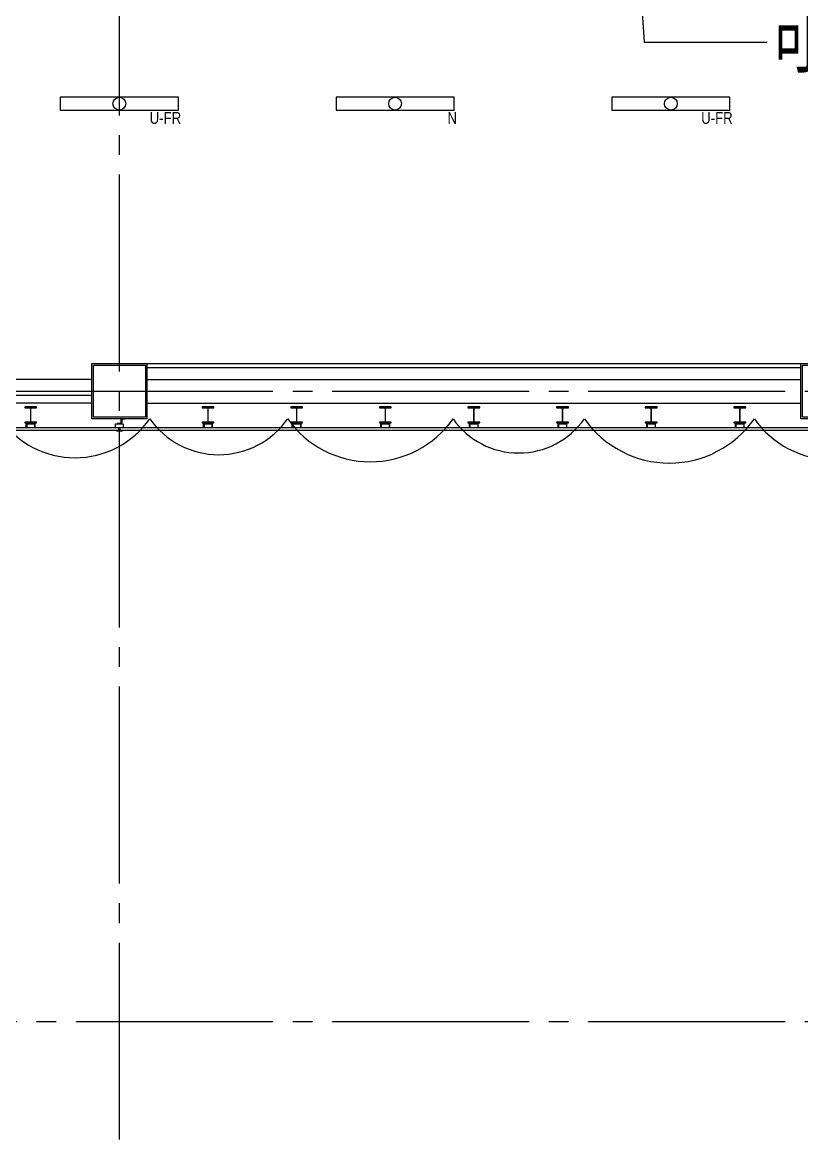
# Model space of a CAD drawing. Header units: millimetres. Extents: x -48783 to 40488, y 6477 to 32964.
# Drawn here: x 12477 to 13466, y 10600 to 12018 of the extents above; entities that cross this region are included whole.
import ezdxf
from ezdxf import colors
from ezdxf.entities.mleader import LeaderData, LeaderLine
from ezdxf.enums import TextEntityAlignment as Align
from ezdxf.math import Vec2, Vec3

# ---------------------------------------------------------------- set-up
doc = ezdxf.new("R2010")
doc.units = ezdxf.units.MM
doc.header["$LTSCALE"] = 100
doc.linetypes.add('X-N-FAB-L20$0$COL-CEN-LIN', pattern=[3.25, 2.5, -0.25, 0.25, -0.25])
for name, color, linetype in [('0-XREF', 7, 'Continuous'), ('188K-SM-06-F1-L20-ELEC-LIGHT-Y2257103$0$E-LIGHT(W)-N', 8, 'Continuous'), ('188K-SM-06-F1-L20-ELEC-LIGHT-Y2257103$0$E-LIGHT(W)-U FR', 8, 'Continuous'), ('X-N-FAB-L20$0$08', 8, 'Continuous'), ('X-N-FAB-L20$0$200K新增範圍', 8, 'Continuous'), ('X-N-FAB-L20$0$BLOCK', 8, 'Continuous'), ('X-N-FAB-L20$0$CCL', 8, 'X-N-FAB-L20$0$COL-CEN-LIN'), ('X-N-FAB-L20$0$COL-S', 8, 'Continuous'), ('X-N-FAB-L20$0$TXT-CODE', 8, 'Continuous'), ('X-N-FAB-L20$0$TXT-CODE-雲', 8, 'Continuous'), ('X-N-FAB-L20$0$WALL-P', 8, 'Continuous')]:
    doc.layers.add(name, color=color, linetype=linetype)
doc.styles.add('188K-SM-06-F1-L20-ELEC-LIGHT-Y2257103$0$Standard', font='arial.ttf')
doc.styles.add('X-N-FAB-L20$0$CHINA', font='simplex.shx', dxfattribs={"width": 0.75, "bigfont": 'chineset.shx'})

# ---------------------------------------------------------------- blocks, each defined once
blk = doc.blocks.new('*U82')
at = {"ltscale": 600}
blk.add_lwpolyline([(-75, -8.1), (75, -8.1), (75, 8.1), (-75, 8.1)], close=True, dxfattribs=at)
blk.add_circle((0, 0), 8.1, dxfattribs=at)
at = {"style": '188K-SM-06-F1-L20-ELEC-LIGHT-Y2257103$0$Standard', "width": 0.8}
blk.add_text('U-FR', height=15, rotation=360, dxfattribs=at).set_placement((78.5, -18.1), align=Align.MIDDLE_RIGHT)
blk = doc.blocks.new('*U80')
at = {"ltscale": 600}
blk.add_lwpolyline([(75, 8.1), (-75, 8.1), (-75, -8.1), (75, -8.1)], close=True, dxfattribs=at)
blk.add_circle((0, 0), 8.1, dxfattribs=at)
at = {"style": '188K-SM-06-F1-L20-ELEC-LIGHT-Y2257103$0$Standard', "width": 0.8}
blk.add_text('N', height=15, rotation=360, dxfattribs=at).set_placement((78.5, -18.1), align=Align.MIDDLE_RIGHT)
blk = doc.blocks.new('188K-SM-06-F1-L20-ELEC-LIGHT-Y2257103')
at = {"layer": '188K-SM-06-F1-L20-ELEC-LIGHT-Y2257103$0$E-LIGHT(W)-N'}
blk.add_blockref('*U80', (12950, 11915), dxfattribs=at)
at = {"layer": '188K-SM-06-F1-L20-ELEC-LIGHT-Y2257103$0$E-LIGHT(W)-U FR'}
for p in [(12600, 11915), (13300, 11915)]:
    blk.add_blockref('*U82', p, dxfattribs=at)
blk = doc.blocks.new('X-N-FAB-L20$0$A$Cc7bb84f0')
at = {"layer": 'X-N-FAB-L20$0$COL-S'}
for points in [[(0, 70), (70, 70), (70, 0), (0, 0)], [(2, 68), (68, 68), (68, 2), (2, 2)]]:
    blk.add_lwpolyline(points, close=True, dxfattribs=at)
blk = doc.blocks.new('X-N-FAB-L20$0$A$C20c95bda')
at = {"layer": 'X-N-FAB-L20$0$CCL'}
for p, q in [((13620, 0), (13620, 9160)), ((240, 950), (28330, 950)), ((240, 150), (28330, 150))]:
    blk.add_line(p, q, dxfattribs=at)
at = {"layer": 'X-N-FAB-L20$0$200K新增範圍'}
for p in [(13585, 915), (14485, 915)]:
    blk.add_blockref('X-N-FAB-L20$0$A$Cc7bb84f0', p, dxfattribs=at)
blk = doc.blocks.new('X-N-FAB-L20$0$A$C1d07c4d4')
at = {"layer": 'X-N-FAB-L20$0$08'}
for p, q in [((13352.4, 940), (14182.4, 940)), ((12452.4, 925), (13282.4, 925)), ((13352.4, 910), (14182.4, 910))]:
    blk.add_line(p, q, dxfattribs=at)
for points in [[(13282.4, 890), (13282.4, 960), (13352.4, 960), (13352.4, 890)], [(13284.4, 892), (13284.4, 958), (13350.4, 958), (13350.4, 892)], [(14182.4, 890), (14182.4, 960), (14252.4, 960), (14252.4, 890)]]:
    blk.add_lwpolyline(points, close=True, dxfattribs=at)
at = {"layer": 'X-N-FAB-L20$0$WALL-P'}
for p, q in [((13352.4, 960), (14182.4, 960)), ((13352.4, 955), (14182.4, 955)), ((13282.4, 940), (12452.4, 940)), ((12452.4, 920), (13282.4, 920)), ((13282.4, 910), (12452.4, 910)), ((14195.9, 878.5), (11812.9, 878.5)), ((14195.9, 875), (11812.9, 875))]:
    blk.add_line(p, q, dxfattribs=at)
for points in [[(13197.4, 885), (13212.4, 885), (13212.4, 885.9), (13205.2, 885.9), (13205.2, 904.1), (13212.4, 904.1), (13212.4, 905), (13197.4, 905), (13197.4, 904.1), (13204.6, 904.1), (13204.6, 885.9), (13197.4, 885.9)], [(13422.4, 885), (13437.4, 885), (13437.4, 885.9), (13430.2, 885.9), (13430.2, 904.1), (13437.4, 904.1), (13437.4, 905), (13422.4, 905), (13422.4, 904.1), (13429.6, 904.1), (13429.6, 885.9), (13422.4, 885.9)], [(13534.9, 885), (13549.9, 885), (13549.9, 885.9), (13542.7, 885.9), (13542.7, 904.1), (13549.9, 904.1), (13549.9, 905), (13534.9, 905), (13534.9, 904.1), (13542.1, 904.1), (13542.1, 885.9), (13534.9, 885.9)], [(13647.4, 885), (13662.4, 885), (13662.4, 885.9), (13655.2, 885.9), (13655.2, 904.1), (13662.4, 904.1), (13662.4, 905), (13647.4, 905), (13647.4, 904.1), (13654.6, 904.1), (13654.6, 885.9), (13647.4, 885.9)], [(13759.9, 885), (13774.9, 885), (13774.9, 885.9), (13767.7, 885.9), (13767.7, 904.1), (13774.9, 904.1), (13774.9, 905), (13759.9, 905), (13759.9, 904.1), (13767.1, 904.1), (13767.1, 885.9), (13759.9, 885.9)], [(13872.4, 885), (13887.4, 885), (13887.4, 885.9), (13880.2, 885.9), (13880.2, 904.1), (13887.4, 904.1), (13887.4, 905), (13872.4, 905), (13872.4, 904.1), (13879.6, 904.1), (13879.6, 885.9), (13872.4, 885.9)], [(13984.9, 885), (13999.9, 885), (13999.9, 885.9), (13992.7, 885.9), (13992.7, 904.1), (13999.9, 904.1), (13999.9, 905), (13984.9, 905), (13984.9, 904.1), (13992.1, 904.1), (13992.1, 885.9), (13984.9, 885.9)], [(14097.4, 885), (14112.4, 885), (14112.4, 885.9), (14105.2, 885.9), (14105.2, 904.1), (14112.4, 904.1), (14112.4, 905), (14097.4, 905), (14097.4, 904.1), (14104.6, 904.1), (14104.6, 885.9), (14097.4, 885.9)], [(13199.3, 880), (13199.3, 885), (13204.3, 885), (13204.3, 884.4), (13199.9, 884.4), (13199.9, 880)], [(13199.9, 883.5), (13209.9, 883.5), (13209.9, 878.5), (13199.9, 878.5)], [(13210.5, 880), (13210.5, 885), (13205.5, 885), (13205.5, 884.4), (13209.9, 884.4), (13209.9, 880)], [(13312.4, 883.5), (13322.4, 883.5), (13322.4, 878.5), (13312.4, 878.5)], [(13314.9, 883.5), (13319.9, 883.5), (13319.9, 888.5), (13319.3, 888.5), (13319.3, 884.1), (13314.9, 884.1)], [(13319.9, 885), (13319.9, 890), (13324.9, 890), (13324.9, 889.4), (13320.5, 889.4), (13320.5, 885)], [(13424.3, 880), (13424.3, 885), (13429.3, 885), (13429.3, 884.4), (13424.9, 884.4), (13424.9, 880)], [(13424.9, 883.5), (13434.9, 883.5), (13434.9, 878.5), (13424.9, 878.5)], [(13435.5, 880), (13435.5, 885), (13430.5, 885), (13430.5, 884.4), (13434.9, 884.4), (13434.9, 880)], [(13536.8, 880), (13536.8, 885), (13541.8, 885), (13541.8, 884.4), (13537.4, 884.4), (13537.4, 880)], [(13537.4, 883.5), (13547.4, 883.5), (13547.4, 878.5), (13537.4, 878.5)], [(13548, 880), (13548, 885), (13543, 885), (13543, 884.4), (13547.4, 884.4), (13547.4, 880)], [(13649.3, 880), (13649.3, 885), (13654.3, 885), (13654.3, 884.4), (13649.9, 884.4), (13649.9, 880)], [(13649.9, 883.5), (13659.9, 883.5), (13659.9, 878.5), (13649.9, 878.5)], [(13660.5, 880), (13660.5, 885), (13655.5, 885), (13655.5, 884.4), (13659.9, 884.4), (13659.9, 880)], [(13761.8, 880), (13761.8, 885), (13766.8, 885), (13766.8, 884.4), (13762.4, 884.4), (13762.4, 880)], [(13762.4, 883.5), (13772.4, 883.5), (13772.4, 878.5), (13762.4, 878.5)], [(13773, 880), (13773, 885), (13768, 885), (13768, 884.4), (13772.4, 884.4), (13772.4, 880)], [(13874.3, 880), (13874.3, 885), (13879.3, 885), (13879.3, 884.4), (13874.9, 884.4), (13874.9, 880)], [(13874.9, 883.5), (13884.9, 883.5), (13884.9, 878.5), (13874.9, 878.5)], [(13885.5, 880), (13885.5, 885), (13880.5, 885), (13880.5, 884.4), (13884.9, 884.4), (13884.9, 880)], [(13986.8, 880), (13986.8, 885), (13991.8, 885), (13991.8, 884.4), (13987.4, 884.4), (13987.4, 880)], [(13987.4, 883.5), (13997.4, 883.5), (13997.4, 878.5), (13987.4, 878.5)], [(13998, 880), (13998, 885), (13993, 885), (13993, 884.4), (13997.4, 884.4), (13997.4, 880)], [(14099.3, 880), (14099.3, 885), (14104.3, 885), (14104.3, 884.4), (14099.9, 884.4), (14099.9, 880)], [(14099.9, 883.5), (14109.9, 883.5), (14109.9, 878.5), (14099.9, 878.5)], [(14110.5, 880), (14110.5, 885), (14105.5, 885), (14105.5, 884.4), (14109.9, 884.4), (14109.9, 880)], [(13316.4, 875), (13318.4, 875), (13318.4, 878.5), (13316.4, 878.5)]]:
    blk.add_lwpolyline(points, close=True, dxfattribs=at)
blk.add_lwpolyline([(13313.7, 874.8), (13316.7, 874.8), (13316.7, 876.4), (13318.2, 876.4), (13318.2, 874.8), (13321.2, 874.8)], dxfattribs=at)
blk = doc.blocks.new('X-N-FAB-L20$0$_DOTSMALL')
at = {"color": 0, "linetype": 'ByBlock', "const_width": 0.5}
blk.add_lwpolyline([(-0.0625, 0, 1), (0.0625, 0, 1)], format="xyb", close=True, dxfattribs=at)
blk = doc.blocks.new('X-N-FAB-L20')
at = {"layer": 'X-N-FAB-L20$0$TXT-CODE-雲'}
blk.add_lwpolyline([(12448.9, 11515, 0.520567), (12638.7, 11515, 0.520567), (12813.7, 11515, 0.520567), (13023.5, 11515, 0.520567), (13190.2, 11515, 0.520567), (13406, 11515, 0.520567), (13605.2, 11515, 0.520567), (13858.4, 11515, 0.520567), (14014.6, 11515, 0.520567), (14236.1, 11515, 0.520567), (14431, 11515, 0.520567), (14584.6, 11515, 0.520567), (14797.5, 11515, 0.520567), (15044.6, 11515, 0.520567), (15232.3, 11515, 0.520567), (15496.7, 11515, 0.520567), (15684.7, 11515, 0.520567), (15891.5, 11515, 0.520567), (16122.4, 11515, 0.520567), (16291.6, 11515, 0.520567), (16458.8, 11515, 0.520567), (16658.6, 11515, 0.520567)], format="xyb", dxfattribs=at)
blk.add_blockref('X-N-FAB-L20$0$A$C1d07c4d4', (-717.4, 10625))
at = {"layer": 'X-N-FAB-L20$0$BLOCK'}
blk.add_blockref('X-N-FAB-L20$0$A$C20c95bda', (-1020, 10600), dxfattribs=at)
at = {"layer": 'X-N-FAB-L20$0$TXT-CODE'}
ml = blk.add_multileader_mtext('Standard', dxfattribs=at)
ml.set_content('可拆式牆板', color=256, style='X-N-FAB-L20$0$CHINA')
ml.set_leader_properties()
ml.set_arrow_properties(name='X-N-FAB-L20$0$_DOTSMALL')
ml.build(insert=Vec2(0, 0))
ml.multileader.update_dxf_attribs({"dogleg_length": 0.36, "arrow_head_size": 60})
ctx = ml.context
ctx.base_point, ctx.char_height, ctx.arrow_head_size, ctx.landing_gap_size, ctx.plane_origin = Vec3(13422.2, 11993), 80, 60, 5.33, Vec3(15182.4, 12219.2)
notes = []
notes.append((ctx, [(0, (1, 1, 0), (13266, 11993), (1, 0), 156.2, [(0, [(13254, 12185)], 0, [])])]))
ctx.mtext.insert, ctx.mtext.flow_direction = Vec3(13427.5, 12034.2), 5
for ctx, leaders in notes:
    for number, flags, end, landing, length, lines in leaders:
        leader = LeaderData()
        leader.index, (leader.has_last_leader_line, leader.has_dogleg_vector, leader.attachment_direction) = number, flags
        leader.last_leader_point, leader.dogleg_vector, leader.dogleg_length = Vec3(end), Vec3(landing), length
        for number, points, colour, breaks in lines:
            line = LeaderLine()
            line.index, line.vertices, line.color, line.breaks = number, Vec3.list(points), colors.encode_raw_color(colour), breaks
            leader.lines.append(line)
        ctx.leaders.append(leader)

msp = doc.modelspace()

# ---------------------------------------------------------------- block references
at = {"layer": '0-XREF'}
for name in ['188K-SM-06-F1-L20-ELEC-LIGHT-Y2257103', 'X-N-FAB-L20']:
    msp.add_blockref(name, (0, 0), dxfattribs=at)

doc.saveas('drawing.dxf')
